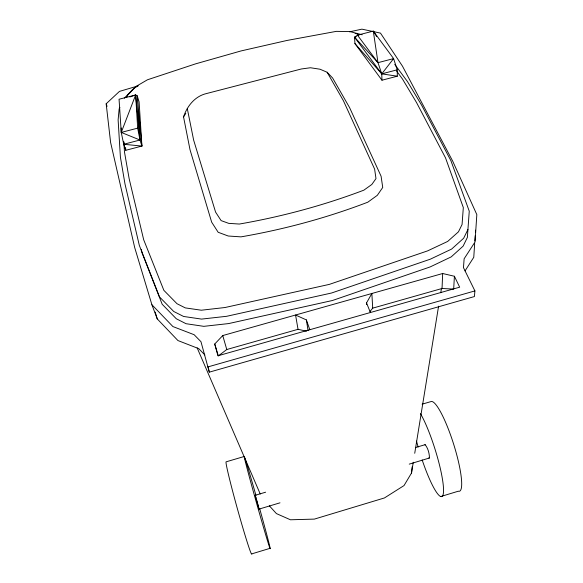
<?xml version="1.0" encoding="UTF-8"?>
<svg xmlns="http://www.w3.org/2000/svg" width="583" height="583" viewBox="0 0 583 583"><rect width="100%" height="100%" fill="white"/><g stroke="black" fill="none" stroke-linecap="round" stroke-linejoin="round"><path stroke-width="0.87" d="M442.665 273.514L442.045 288.483L453.676 289.095L454.412 276.262L442.665 273.514L222.75 335.56L214.733 344.021L217.947 355.798L459.666 287.179L454.412 276.262M474.657 243.738L473.768 257.307L465.023 270.898M474.839 241.019L475.196 235.598M475.429 231.976L475.553 230.168M349.53 31.846L361.905 29.15L380.488 33.114L402.481 66.171L452.692 161.112L476.828 214.617L475.028 241.989L464.134 258.772L463.47 267.648L474.912 290.91L474.416 296.55L209.319 372.151L200.967 341.704L194.139 334.715L172.918 326.567L151.901 304.741L134.673 247.491L110.602 142.427L106.172 103.774L119.471 91.393L138.302 85.832M269.346 505.804L276.415 513.594L290.458 519.781L314.383 519.103L384.43 497.955L404.026 485.566L411.525 473.017L412.123 466.903M411.525 473.017L413.274 462.253M414.732 453.283L438.584 306.177M440.763 292.724L441.491 288.235M183.543 116.884C187.172 105.96 195.028 96.122 206.695 93.499L301.309 68.983L310.447 67.752L320.023 69.224L327.143 72.256L332.623 78.02L349.567 107.585L381.085 176.219L382.732 187.464L377.31 195.32L367.815 202.192A410.527 242.207 -10.4 0 1 240.968 236.866L228.23 236.013L218.166 232.274L211.665 222.167L190.007 149.693L183.543 116.884L185.802 113.401M119.894 107.367L119.151 108.904L118.123 119.865L120.397 157.067L124.995 184.002L139.315 245.37L159.523 296.936L173.734 311.475L183.601 316.467L201.55 319.098L226.67 316.292L331.589 293.001L430.356 259.173L451.621 249.072L463.66 238.243L467.938 229.52M126.54 97.55L127.721 95.109L136.007 86.459L147.463 79.776L195.596 63.853L241.071 50.925L287.033 40.446L336.34 31.358L349.887 31.562L362.181 34.791M366.656 304.603L366.539 302.912L371.859 293.489L372.712 308.145L370.023 311.46M381.967 80.214L381.756 73.859L393.605 58.599L373.295 31.096L357.466 35.169L354.544 37.188L354.93 43.557L381.967 80.214L397.315 76.198L397.205 69.814L393.605 58.599L377.995 62.665L354.544 37.188L356.293 36.736M124.361 98.155L133.631 88.485L137.399 86.277M424.905 444.858L425.16 444.661C428.024 448.261 429.409 453.392 429.467 457.983L409.251 464.126M306.52 331.188L298.037 329.315L226.772 349.523L218.348 355.907L214.733 344.021M129.849 96.946L135.657 94.956L137.231 95.816L139.111 101.938L141.909 146.071L125.768 150.305L123.72 144.271L121.249 132.421L119.056 99.234L135.657 94.956L139.978 140.015L141.909 146.071L123.72 144.271L123.538 141.567M270.133 548.297L251.856 553.843A47.937 1.676 74.5 0 1 244.911 534.735A47.937 1.676 74.5 0 1 231.575 487.111A47.937 1.676 74.5 0 1 226.066 461.845L244.233 456.489M440.704 496.548L458.34 491.199A47.004 8.643 72.4 0 0 460.147 469.862A47.004 8.643 72.4 0 0 446.082 423.484A47.004 8.643 72.4 0 0 431.311 401.49L422.121 404.179M279.986 502.83L259.071 509.09L255.186 495.31L265.629 492.198M415.628 447.504L425.16 444.661M372.362 308.247L442.308 288.41M207.628 366.991L474.912 290.91M141.909 146.071L137.231 95.816L139.978 140.015L121.249 132.421L135.657 94.956L137.668 128.143L121.249 132.421L121.177 127.925M354.93 43.557L381.756 73.859L397.205 69.814M123.72 144.271L123.654 141.574L123.72 144.271L139.978 140.015L137.668 128.143M359.179 34.893L357.466 35.169L377.995 62.665L381.756 73.859L397.315 76.198M355.091 33.391L357.663 34.069M309.806 329.723L306.381 319.929L295.566 315.017L298.037 329.315M428.804 457.866L429.205 458.158M204.859 354.938L198.759 348.649L177.939 340.552L157.264 318.923L151.901 304.741M354.544 37.188L381.756 73.859M394.749 64.378L407.481 81.605L421.662 105.246L450.936 160.748L469.257 211.184L467.362 237.434L463.135 246.121L451.213 256.884L430.174 266.919L332.456 300.493L228.667 323.572L203.817 326.342L186.05 323.711L176.277 318.741L162.183 304.26L142.07 252.905L141.239 249.364M396.564 70.973L402.474 79.011L416.517 102.521L445.529 157.876L463.325 207.577L462.071 224.484L458.471 231.808L447.678 241.435L427.572 250.894L329.329 284.387L225.016 307.518L201.332 310.214L185.292 307.897L176.999 303.714L163.859 290.334L143.673 239.715L129.149 178.697L124.478 151.981L123.836 142.092M376.647 36.518L373.295 31.096L377.995 62.665M327.143 72.256L343.431 100.772L374.621 169.106L375.984 178.595L371.83 184.468L363.894 190.153A407.298 238.265 -10.4 0 1 239.336 224.047L228.725 223.362L221.11 220.607L215.579 212.103L193.658 140.168L187.296 108.613M255.186 495.31L255.434 495.995M197.149 347.862L260.251 494.012M366.539 302.912L370.402 312.517M106.172 103.774L107.061 106.354M155.187 312.043L157.264 318.923M255.74 496.986L256.134 498.319M222.75 335.56L226.772 349.523M256.6 499.923L257.431 502.859M257.591 503.457L259.071 509.09M208.306 367.786L209.319 372.151M306.381 319.929L308.079 330.67M125.585 147.623L125.768 150.305M420.416 413.566A47.077 7.776 72.6 0 1 443.525 488.86A47.077 7.776 72.6 0 1 422.158 459.929M418.149 447.03A47.077 7.776 72.6 0 1 416.517 441.054M259.69 508.704A47.85 0.751 74.3 0 1 270.031 548.508A47.85 0.751 74.3 0 1 256.083 501.395A47.85 0.751 74.3 0 1 244.241 456.54M244.78 457.742A47.85 0.751 74.3 0 1 255.937 495.368"/></g></svg>
